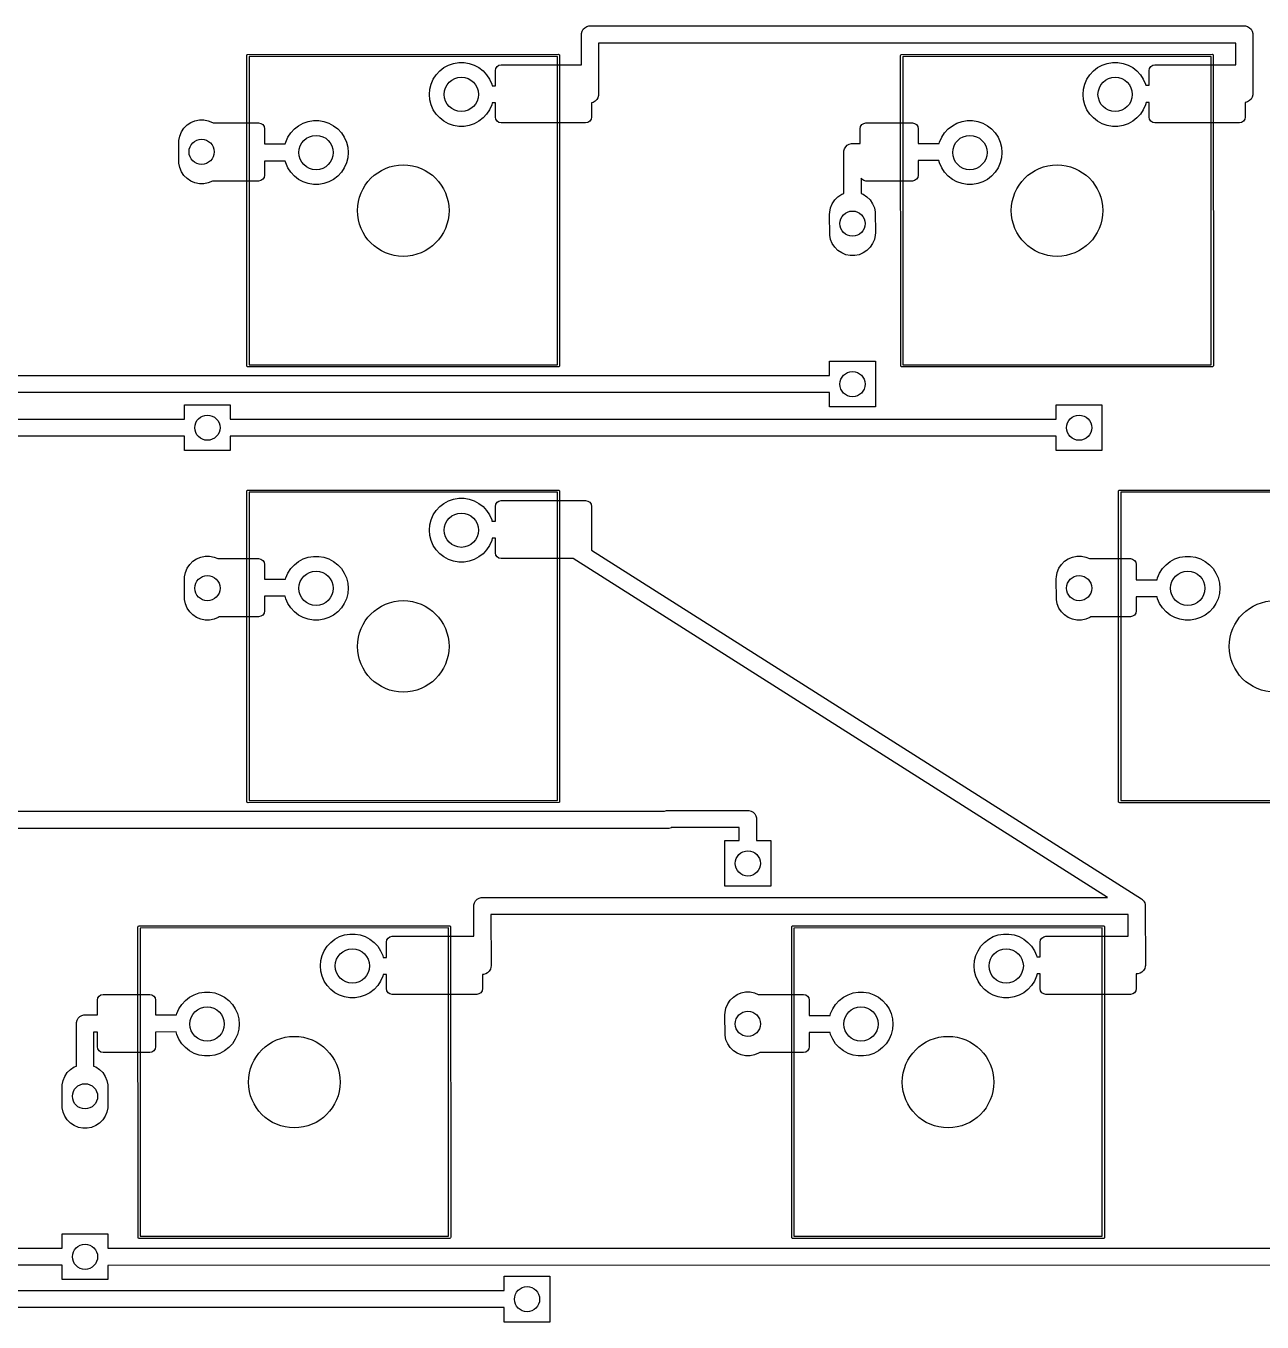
# Model space of a CAD drawing. Extents: x 12 to 499, y -206 to -17.
# Drawn here: x 413.8 to 467.8, y -115.7 to -59 of the extents above; entities that cross this region are included whole.
import ezdxf

# ---------------------------------------------------------------- set-up
doc = ezdxf.new("R2010")
doc.units = 0
doc.layers.add('BLACK', color=7, linetype='CONTINUOUS')

msp = doc.modelspace()

# ---------------------------------------------------------------- linework, layer by layer
at = {"layer": 'BLACK', "linetype": 'CONTINUOUS'}
for p, q in [((438.031058, -59.39), (438.034266, -59.341053)), ((438.032651, -60.715004), (438.031058, -59.39)), ((438.034266, -59.341053), (438.059603, -59.246494)), ((438.059603, -59.246494), (438.10855, -59.161714)), ((438.10855, -59.161714), (438.177772, -59.092492)), ((438.177772, -59.092492), (438.262552, -59.043545)), ((438.262552, -59.043545), (438.357111, -59.018208)), ((438.357111, -59.018208), (467.006058, -59.015)), ((467.006058, -59.015), (467.055005, -59.018208)), ((467.055005, -59.018208), (467.149564, -59.043545)), ((467.149564, -59.043545), (467.234344, -59.092492)), ((467.234344, -59.092492), (467.303566, -59.161714)), ((467.303566, -59.161714), (467.352513, -59.246494)), ((467.352513, -59.246494), (467.37785, -59.341053)), ((467.37785, -59.341053), (467.381058, -61.985004)), ((466.631509, -59.761839), (438.778359, -59.764958)), ((438.778359, -59.764958), (438.781058, -62.010004)), ((466.632666, -60.715004), (466.631509, -59.761839)), ((423.41091, -60.305004), (423.414716, -60.28587)), ((423.414716, -73.894138), (423.41091, -60.305004)), ((423.414716, -60.28587), (423.441776, -60.25881)), ((423.441776, -60.25881), (437.03091, -60.255004)), ((436.980922, -60.351217), (423.507123, -60.354991)), ((423.507123, -60.354991), (423.510897, -73.82879)), ((432.44223, -60.652844), (432.670299, -60.614786)), ((432.670299, -60.614786), (432.901521, -60.614786)), ((432.901521, -60.614786), (433.12959, -60.652844)), ((436.984696, -73.825016), (436.980922, -60.351217)), ((437.03091, -60.255004), (437.050044, -60.25881)), ((437.050044, -60.25881), (437.077104, -60.28587)), ((437.077104, -60.28587), (437.08091, -73.875004)), ((451.98589, -60.305004), (451.989696, -60.28587)), ((451.989696, -73.894138), (451.98589, -60.305004)), ((451.989696, -60.28587), (452.016756, -60.25881)), ((452.016756, -60.25881), (465.60589, -60.255004)), ((465.555902, -60.351217), (452.082103, -60.354991)), ((452.082103, -60.354991), (452.085877, -73.82879)), ((461.01721, -60.652844), (461.245279, -60.614786)), ((461.245279, -60.614786), (461.476501, -60.614786)), ((461.476501, -60.614786), (461.70457, -60.652844)), ((465.559676, -73.825016), (465.555902, -60.351217)), ((465.60589, -60.255004), (465.625024, -60.25881)), ((465.625024, -60.25881), (465.652084, -60.28587)), ((465.652084, -60.28587), (465.65589, -73.875004)), ((431.554647, -61.343678), (431.681113, -61.150106)), ((431.681113, -61.150106), (431.837716, -60.979991)), ((431.837716, -60.979991), (432.020183, -60.837971)), ((432.020183, -60.837971), (432.223536, -60.727921)), ((432.223536, -60.727921), (432.44223, -60.652844)), ((433.12959, -60.652844), (433.348284, -60.727921)), ((433.348284, -60.727921), (433.551637, -60.837971)), ((433.551637, -60.837971), (433.734104, -60.979991)), ((433.734104, -60.979991), (433.890707, -61.150106)), ((433.890707, -61.150106), (434.017173, -61.343678)), ((434.27191, -60.969004), (434.291245, -60.871802)), ((434.27191, -61.637343), (434.27191, -60.969004)), ((434.291245, -60.871802), (434.346305, -60.789399)), ((434.346305, -60.789399), (434.428708, -60.734339)), ((434.428708, -60.734339), (434.52591, -60.715004)), ((434.52591, -60.715004), (438.032651, -60.715004)), ((460.129627, -61.343678), (460.256093, -61.150106)), ((460.256093, -61.150106), (460.412696, -60.979991)), ((460.412696, -60.979991), (460.595163, -60.837971)), ((460.595163, -60.837971), (460.798516, -60.727921)), ((460.798516, -60.727921), (461.01721, -60.652844)), ((461.70457, -60.652844), (461.923264, -60.727921)), ((461.923264, -60.727921), (462.126617, -60.837971)), ((462.126617, -60.837971), (462.309084, -60.979991)), ((462.309084, -60.979991), (462.465687, -61.150106)), ((462.465687, -61.150106), (462.592153, -61.343678)), ((462.84689, -60.969004), (462.866225, -60.871802)), ((462.84689, -61.611857), (462.84689, -60.969004)), ((462.866225, -60.871802), (462.921285, -60.789399)), ((462.921285, -60.789399), (463.003688, -60.734339)), ((463.003688, -60.734339), (463.10089, -60.715004)), ((463.10089, -60.715004), (466.632666, -60.715004)), ((431.405004, -61.779572), (431.461766, -61.555425)), ((431.461766, -61.555425), (431.554647, -61.343678)), ((434.017173, -61.343678), (434.110054, -61.555425)), ((434.110054, -61.555425), (434.130818, -61.637423)), ((434.130818, -61.637423), (434.27191, -61.637343)), ((459.979984, -61.779572), (460.036746, -61.555425)), ((460.036746, -61.555425), (460.129627, -61.343678)), ((462.592153, -61.343678), (462.685034, -61.555425)), ((462.685034, -61.555425), (462.699357, -61.611987)), ((462.699357, -61.611987), (462.84689, -61.611857)), ((431.38591, -62.010004), (431.405004, -61.779572)), ((431.405004, -62.240436), (431.38591, -62.010004)), ((431.461766, -62.464583), (431.405004, -62.240436)), ((438.634344, -62.307512), (438.549564, -62.356459)), ((438.703566, -62.23829), (438.634344, -62.307512)), ((438.752513, -62.15351), (438.703566, -62.23829)), ((438.77785, -62.058951), (438.752513, -62.15351)), ((438.781058, -62.010004), (438.77785, -62.058951)), ((459.96089, -62.010004), (459.979984, -61.779572)), ((459.979984, -62.240436), (459.96089, -62.010004)), ((460.036746, -62.464583), (459.979984, -62.240436)), ((467.149564, -62.331459), (467.055005, -62.356796)), ((467.234344, -62.282512), (467.149564, -62.331459)), ((467.303566, -62.21329), (467.234344, -62.282512)), ((467.352513, -62.12851), (467.303566, -62.21329)), ((467.37785, -62.033951), (467.352513, -62.12851)), ((467.381058, -61.985004), (467.37785, -62.033951)), ((431.554647, -62.67633), (431.461766, -62.464583)), ((431.681113, -62.869902), (431.554647, -62.67633)), ((431.837716, -63.040017), (431.681113, -62.869902)), ((433.890707, -62.869902), (433.734104, -63.040017)), ((434.017173, -62.67633), (433.890707, -62.869902)), ((434.110054, -62.464583), (434.017173, -62.67633)), ((434.130398, -62.384243), (434.110054, -62.464583)), ((434.27191, -62.384163), (434.130398, -62.384243)), ((434.27191, -63.001004), (434.27191, -62.384163)), ((438.549564, -62.356459), (438.47191, -62.377266)), ((438.47191, -62.377266), (438.47191, -63.001004)), ((460.129627, -62.67633), (460.036746, -62.464583)), ((460.256093, -62.869902), (460.129627, -62.67633)), ((460.412696, -63.040017), (460.256093, -62.869902)), ((462.465687, -62.869902), (462.309084, -63.040017)), ((462.592153, -62.67633), (462.465687, -62.869902)), ((462.685034, -62.464583), (462.592153, -62.67633)), ((462.711819, -62.358811), (462.685034, -62.464583)), ((462.84689, -62.358692), (462.711819, -62.358811)), ((462.84689, -63.001004), (462.84689, -62.358692)), ((467.055005, -62.356796), (467.04689, -62.356808)), ((467.04689, -62.356808), (467.04689, -63.001004)), ((420.659048, -63.484207), (420.797665, -63.34559)), ((420.797665, -63.34559), (420.960661, -63.236679)), ((420.960661, -63.236679), (421.141773, -63.16166)), ((421.141773, -63.16166), (421.334041, -63.123415)), ((421.334041, -63.123415), (421.530075, -63.123415)), ((421.530075, -63.123415), (421.722343, -63.16166)), ((421.722343, -63.16166), (421.903455, -63.236679)), ((421.903455, -63.236679), (421.93088, -63.255004)), ((421.93088, -63.255004), (423.92591, -63.255004)), ((423.92591, -63.255004), (424.023112, -63.274339)), ((424.023112, -63.274339), (424.105515, -63.329399)), ((424.105515, -63.329399), (424.160575, -63.411802)), ((424.160575, -63.411802), (424.17991, -63.509004)), ((425.487716, -63.519991), (425.670183, -63.377971)), ((425.670183, -63.377971), (425.873536, -63.267921)), ((425.873536, -63.267921), (426.09223, -63.192844)), ((426.09223, -63.192844), (426.320299, -63.154786)), ((426.320299, -63.154786), (426.551521, -63.154786)), ((426.551521, -63.154786), (426.77959, -63.192844)), ((426.77959, -63.192844), (426.998284, -63.267921)), ((426.998284, -63.267921), (427.201637, -63.377971)), ((427.201637, -63.377971), (427.384104, -63.519991)), ((432.020183, -63.182037), (431.837716, -63.040017)), ((432.223536, -63.292087), (432.020183, -63.182037)), ((432.44223, -63.367164), (432.223536, -63.292087)), ((432.670299, -63.405222), (432.44223, -63.367164)), ((432.901521, -63.405222), (432.670299, -63.405222)), ((433.12959, -63.367164), (432.901521, -63.405222)), ((433.348284, -63.292087), (433.12959, -63.367164)), ((433.551637, -63.182037), (433.348284, -63.292087)), ((433.734104, -63.040017), (433.551637, -63.182037)), ((434.291245, -63.098206), (434.27191, -63.001004)), ((434.346305, -63.180609), (434.291245, -63.098206)), ((434.428708, -63.235669), (434.346305, -63.180609)), ((434.52591, -63.255004), (434.428708, -63.235669)), ((438.21791, -63.255004), (434.52591, -63.255004)), ((438.315112, -63.235669), (438.21791, -63.255004)), ((438.397515, -63.180609), (438.315112, -63.235669)), ((438.452575, -63.098206), (438.397515, -63.180609)), ((438.47191, -63.001004), (438.452575, -63.098206)), ((450.21489, -63.509004), (450.234225, -63.411802)), ((450.234225, -63.411802), (450.289285, -63.329399)), ((450.289285, -63.329399), (450.371688, -63.274339)), ((450.371688, -63.274339), (450.46889, -63.255004)), ((450.46889, -63.255004), (452.50089, -63.255004)), ((452.50089, -63.255004), (452.598092, -63.274339)), ((452.598092, -63.274339), (452.680495, -63.329399)), ((452.680495, -63.329399), (452.735555, -63.411802)), ((452.735555, -63.411802), (452.75489, -63.509004)), ((454.062696, -63.519991), (454.245163, -63.377971)), ((454.245163, -63.377971), (454.448516, -63.267921)), ((454.448516, -63.267921), (454.66721, -63.192844)), ((454.66721, -63.192844), (454.895279, -63.154786)), ((454.895279, -63.154786), (455.126501, -63.154786)), ((455.126501, -63.154786), (455.35457, -63.192844)), ((455.35457, -63.192844), (455.573264, -63.267921)), ((455.573264, -63.267921), (455.776617, -63.377971)), ((455.776617, -63.377971), (455.959084, -63.519991)), ((460.595163, -63.182037), (460.412696, -63.040017)), ((460.798516, -63.292087), (460.595163, -63.182037)), ((461.01721, -63.367164), (460.798516, -63.292087)), ((461.245279, -63.405222), (461.01721, -63.367164)), ((461.476501, -63.405222), (461.245279, -63.405222)), ((461.70457, -63.367164), (461.476501, -63.405222)), ((461.923264, -63.292087), (461.70457, -63.367164)), ((462.126617, -63.182037), (461.923264, -63.292087)), ((462.309084, -63.040017), (462.126617, -63.182037)), ((462.866225, -63.098206), (462.84689, -63.001004)), ((462.921285, -63.180609), (462.866225, -63.098206)), ((463.003688, -63.235669), (462.921285, -63.180609)), ((463.10089, -63.255004), (463.003688, -63.235669)), ((466.79289, -63.255004), (463.10089, -63.255004)), ((466.890092, -63.235669), (466.79289, -63.255004)), ((466.972495, -63.180609), (466.890092, -63.235669)), ((467.027555, -63.098206), (466.972495, -63.180609)), ((467.04689, -63.001004), (467.027555, -63.098206)), ((420.432058, -64.1186), (420.436873, -64.020583)), ((420.436873, -64.020583), (420.475118, -63.828315)), ((420.475118, -63.828315), (420.550137, -63.647203)), ((420.550137, -63.647203), (420.659048, -63.484207)), ((424.17991, -63.509004), (424.17991, -64.177028)), ((425.111766, -64.095425), (425.204647, -63.883678)), ((425.204647, -63.883678), (425.331113, -63.690106)), ((425.331113, -63.690106), (425.487716, -63.519991)), ((427.384104, -63.519991), (427.540707, -63.690106)), ((427.540707, -63.690106), (427.667173, -63.883678)), ((427.667173, -63.883678), (427.760054, -64.095425)), ((450.21489, -64.152467), (450.21489, -63.509004)), ((452.75489, -63.509004), (452.75489, -64.152028)), ((453.686746, -64.095425), (453.779627, -63.883678)), ((453.779627, -63.883678), (453.906093, -63.690106)), ((453.906093, -63.690106), (454.062696, -63.519991)), ((455.959084, -63.519991), (456.115687, -63.690106)), ((456.115687, -63.690106), (456.242153, -63.883678)), ((456.242153, -63.883678), (456.335034, -64.095425)), ((420.436873, -65.016617), (420.432058, -64.1186)), ((424.17991, -64.177028), (425.091308, -64.17621)), ((425.091308, -64.17621), (425.111766, -64.095425)), ((427.760054, -64.095425), (427.816816, -64.319572)), ((427.816816, -64.319572), (427.83591, -64.550004)), ((427.83591, -64.550004), (427.816816, -64.780436)), ((449.505058, -64.525004), (449.508266, -64.476057)), ((449.506883, -66.336393), (449.505058, -64.525004)), ((449.508266, -64.476057), (449.533603, -64.381498)), ((449.533603, -64.381498), (449.58255, -64.296718)), ((449.58255, -64.296718), (449.651772, -64.227496)), ((449.651772, -64.227496), (449.736552, -64.178549)), ((449.736552, -64.178549), (449.831111, -64.153212)), ((449.831111, -64.153212), (450.21489, -64.152467)), ((452.75489, -64.152028), (453.67262, -64.151204)), ((453.67262, -64.151204), (453.686746, -64.095425)), ((456.335034, -64.095425), (456.391796, -64.319572)), ((456.391796, -64.319572), (456.41089, -64.550004)), ((456.41089, -64.550004), (456.391796, -64.780436)), ((420.475118, -65.208885), (420.436873, -65.016617)), ((425.091118, -64.923046), (424.17991, -64.923864)), ((424.17991, -64.923864), (424.17991, -65.541004)), ((425.111766, -65.004583), (425.091118, -64.923046)), ((425.204647, -65.21633), (425.111766, -65.004583)), ((427.760054, -65.004583), (427.667173, -65.21633)), ((427.816816, -64.780436), (427.760054, -65.004583)), ((453.659768, -64.898052), (452.75489, -64.898864)), ((452.75489, -64.898864), (452.75489, -65.541004)), ((453.686746, -65.004583), (453.659768, -64.898052)), ((453.779627, -65.21633), (453.686746, -65.004583)), ((456.335034, -65.004583), (456.242153, -65.21633)), ((456.391796, -64.780436), (456.335034, -65.004583)), ((420.550137, -65.389997), (420.475118, -65.208885)), ((420.659048, -65.552993), (420.550137, -65.389997)), ((420.797665, -65.69161), (420.659048, -65.552993)), ((420.960661, -65.800521), (420.797665, -65.69161)), ((424.105515, -65.720609), (424.023112, -65.775669)), ((424.160575, -65.638206), (424.105515, -65.720609)), ((424.17991, -65.541004), (424.160575, -65.638206)), ((425.331113, -65.409902), (425.204647, -65.21633)), ((425.487716, -65.580017), (425.331113, -65.409902)), ((425.670183, -65.722037), (425.487716, -65.580017)), ((425.873536, -65.832087), (425.670183, -65.722037)), ((427.201637, -65.722037), (426.998284, -65.832087)), ((427.384104, -65.580017), (427.201637, -65.722037)), ((427.540707, -65.409902), (427.384104, -65.580017)), ((427.667173, -65.21633), (427.540707, -65.409902)), ((450.289285, -65.720609), (450.253049, -65.666379)), ((450.253049, -65.666379), (450.253725, -66.336598)), ((450.371688, -65.775669), (450.289285, -65.720609)), ((452.680495, -65.720609), (452.598092, -65.775669)), ((452.735555, -65.638206), (452.680495, -65.720609)), ((452.75489, -65.541004), (452.735555, -65.638206)), ((453.906093, -65.409902), (453.779627, -65.21633)), ((454.062696, -65.580017), (453.906093, -65.409902)), ((454.245163, -65.722037), (454.062696, -65.580017)), ((454.448516, -65.832087), (454.245163, -65.722037)), ((455.776617, -65.722037), (455.573264, -65.832087)), ((455.959084, -65.580017), (455.776617, -65.722037)), ((456.115687, -65.409902), (455.959084, -65.580017)), ((456.242153, -65.21633), (456.115687, -65.409902)), ((421.141773, -65.87554), (420.960661, -65.800521)), ((421.334041, -65.913785), (421.141773, -65.87554)), ((421.530075, -65.913785), (421.334041, -65.913785)), ((421.722343, -65.87554), (421.530075, -65.913785)), ((421.903455, -65.800521), (421.722343, -65.87554)), ((421.911712, -65.795004), (421.903455, -65.800521)), ((423.92591, -65.795004), (421.911712, -65.795004)), ((424.023112, -65.775669), (423.92591, -65.795004)), ((426.09223, -65.907164), (425.873536, -65.832087)), ((426.320299, -65.945222), (426.09223, -65.907164)), ((426.551521, -65.945222), (426.320299, -65.945222)), ((426.77959, -65.907164), (426.551521, -65.945222)), ((426.998284, -65.832087), (426.77959, -65.907164)), ((450.46889, -65.795004), (450.371688, -65.775669)), ((452.50089, -65.795004), (450.46889, -65.795004)), ((452.598092, -65.775669), (452.50089, -65.795004)), ((454.66721, -65.907164), (454.448516, -65.832087)), ((454.895279, -65.945222), (454.66721, -65.907164)), ((455.126501, -65.945222), (454.895279, -65.945222)), ((455.35457, -65.907164), (455.126501, -65.945222)), ((455.573264, -65.832087), (455.35457, -65.907164)), ((448.923118, -66.968715), (448.998137, -66.787603)), ((448.998137, -66.787603), (449.107048, -66.624607)), ((449.107048, -66.624607), (449.245665, -66.48599)), ((449.245665, -66.48599), (449.408661, -66.377079)), ((449.408661, -66.377079), (449.506883, -66.336393)), ((450.253725, -66.336598), (450.351455, -66.377079)), ((450.351455, -66.377079), (450.514451, -66.48599)), ((450.514451, -66.48599), (450.653068, -66.624607)), ((450.653068, -66.624607), (450.761979, -66.787603)), ((450.761979, -66.787603), (450.836998, -66.968715)), ((448.880058, -67.259), (448.884873, -67.160983)), ((448.884873, -68.157017), (448.880058, -67.259)), ((448.884873, -67.160983), (448.923118, -66.968715)), ((450.836998, -66.968715), (450.875243, -67.160983)), ((450.875243, -67.160983), (450.880058, -68.059)), ((448.923118, -68.349285), (448.884873, -68.157017)), ((448.998137, -68.530397), (448.923118, -68.349285)), ((449.107048, -68.693393), (448.998137, -68.530397)), ((450.761979, -68.530397), (450.653068, -68.693393)), ((450.836998, -68.349285), (450.761979, -68.530397)), ((450.875243, -68.157017), (450.836998, -68.349285)), ((450.880058, -68.059), (450.875243, -68.157017)), ((449.245665, -68.83201), (449.107048, -68.693393)), ((449.408661, -68.940921), (449.245665, -68.83201)), ((449.589773, -69.01594), (449.408661, -68.940921)), ((449.782041, -69.054185), (449.589773, -69.01594)), ((449.978075, -69.054185), (449.782041, -69.054185)), ((450.170343, -69.01594), (449.978075, -69.054185)), ((450.351455, -68.940921), (450.170343, -69.01594)), ((450.514451, -68.83201), (450.351455, -68.940921)), ((450.653068, -68.693393), (450.514451, -68.83201)), ((423.441776, -73.921198), (423.414716, -73.894138)), ((423.46091, -73.925004), (423.441776, -73.921198)), ((437.050044, -73.921198), (423.46091, -73.925004)), ((423.510897, -73.82879), (436.984696, -73.825016)), ((437.077104, -73.894138), (437.050044, -73.921198)), ((437.08091, -73.875004), (437.077104, -73.894138)), ((448.880058, -74.299051), (448.880058, -73.674)), ((448.880058, -73.674), (450.880058, -73.674)), ((450.880058, -73.674), (450.880058, -75.674)), ((452.016756, -73.921198), (451.989696, -73.894138)), ((452.03589, -73.925004), (452.016756, -73.921198)), ((465.625024, -73.921198), (452.03589, -73.925004)), ((452.085877, -73.82879), (465.559676, -73.825016)), ((465.652084, -73.894138), (465.625024, -73.921198)), ((465.65589, -73.875004), (465.652084, -73.894138)), ((389.158058, -74.302153), (448.880058, -74.299051)), ((448.880058, -75.045846), (389.158058, -75.048948)), ((448.880058, -75.674), (448.880058, -75.045846)), ((420.686058, -76.204102), (420.686058, -75.579)), ((420.686058, -75.579), (422.686058, -75.579)), ((422.686058, -75.579), (422.686058, -76.207088)), ((450.880058, -75.674), (448.880058, -75.674)), ((458.786058, -76.204323), (458.786058, -75.579)), ((458.786058, -75.579), (460.786058, -75.579)), ((460.786058, -75.579), (460.786058, -77.579)), ((391.444058, -76.2071), (420.686058, -76.204102)), ((422.686058, -76.207088), (449.906058, -76.204)), ((449.906058, -76.204), (449.954524, -76.207176)), ((449.954524, -76.207176), (458.786058, -76.204323)), ((420.686058, -76.950899), (391.444058, -76.953897)), ((420.686058, -77.579), (420.686058, -76.950899)), ((449.831325, -76.950806), (422.686058, -76.953886)), ((422.686058, -76.953886), (422.686058, -77.579)), ((449.880058, -76.954), (449.831325, -76.950806)), ((449.895786, -76.953326), (449.880058, -76.954)), ((449.906058, -76.954), (449.895786, -76.953326)), ((458.786058, -76.95113), (449.906058, -76.954)), ((458.786058, -77.579), (458.786058, -76.95113)), ((422.686058, -77.579), (420.686058, -77.579)), ((460.786058, -77.579), (458.786058, -77.579)), ((423.414686, -79.33586), (423.441746, -79.3088)), ((423.441746, -79.3088), (437.03088, -79.304994)), ((437.03088, -79.304994), (437.050014, -79.3088)), ((437.050014, -79.3088), (437.077074, -79.33586)), ((461.514646, -79.33586), (461.541706, -79.3088)), ((461.541706, -79.3088), (475.13084, -79.304994)), ((423.41088, -79.354994), (423.414686, -79.33586)), ((423.414686, -92.944128), (423.41088, -79.354994)), ((436.980892, -79.401207), (423.507093, -79.404981)), ((423.507093, -79.404981), (423.510867, -92.87878)), ((431.837686, -80.029981), (432.020153, -79.887961)), ((432.020153, -79.887961), (432.223506, -79.777911)), ((432.223506, -79.777911), (432.4422, -79.702834)), ((432.4422, -79.702834), (432.670269, -79.664776)), ((432.670269, -79.664776), (432.901491, -79.664776)), ((432.901491, -79.664776), (433.12956, -79.702834)), ((433.12956, -79.702834), (433.348254, -79.777911)), ((433.348254, -79.777911), (433.551607, -79.887961)), ((433.551607, -79.887961), (433.734074, -80.029981)), ((434.291215, -79.921792), (434.346275, -79.839389)), ((434.346275, -79.839389), (434.428678, -79.784329)), ((434.428678, -79.784329), (434.52588, -79.764994)), ((434.52588, -79.764994), (438.21788, -79.764994)), ((436.984666, -92.875006), (436.980892, -79.401207)), ((437.077074, -79.33586), (437.08088, -92.924994)), ((438.21788, -79.764994), (438.315082, -79.784329)), ((438.315082, -79.784329), (438.397485, -79.839389)), ((438.397485, -79.839389), (438.452545, -79.921792)), ((461.51084, -79.354994), (461.514646, -79.33586)), ((461.514646, -92.944128), (461.51084, -79.354994)), ((475.080852, -79.401207), (461.607053, -79.404981)), ((461.607053, -79.404981), (461.610827, -92.87878)), ((431.461736, -80.605415), (431.554617, -80.393668)), ((431.554617, -80.393668), (431.681083, -80.200096)), ((431.681083, -80.200096), (431.837686, -80.029981)), ((433.734074, -80.029981), (433.890677, -80.200096)), ((433.890677, -80.200096), (434.017143, -80.393668)), ((434.017143, -80.393668), (434.110024, -80.605415)), ((434.27188, -80.018994), (434.291215, -79.921792)), ((434.27188, -80.661847), (434.27188, -80.018994)), ((438.452545, -79.921792), (438.47188, -80.018994)), ((438.47188, -80.018994), (438.47188, -81.926825)), ((431.38588, -81.059994), (431.404974, -80.829562)), ((431.404974, -80.829562), (431.461736, -80.605415)), ((434.110024, -80.605415), (434.124347, -80.661977)), ((434.124347, -80.661977), (434.27188, -80.661847)), ((431.404974, -81.290426), (431.38588, -81.059994)), ((431.461736, -81.514573), (431.404974, -81.290426)), ((431.554617, -81.72632), (431.461736, -81.514573)), ((434.110024, -81.514573), (434.017143, -81.72632)), ((434.136809, -81.408801), (434.110024, -81.514573)), ((434.27188, -81.408682), (434.136809, -81.408801)), ((434.27188, -82.050994), (434.27188, -81.408682)), ((431.681083, -81.919892), (431.554617, -81.72632)), ((431.837686, -82.090007), (431.681083, -81.919892)), ((432.020153, -82.232027), (431.837686, -82.090007)), ((433.734074, -82.090007), (433.551607, -82.232027)), ((433.890677, -81.919892), (433.734074, -82.090007)), ((434.017143, -81.72632), (433.890677, -81.919892)), ((434.291215, -82.148196), (434.27188, -82.050994)), ((434.346275, -82.230599), (434.291215, -82.148196)), ((438.47188, -81.926825), (462.506964, -97.173359)), ((420.729118, -82.903715), (420.804137, -82.722603)), ((420.804137, -82.722603), (420.913048, -82.559607)), ((420.913048, -82.559607), (421.051665, -82.42099)), ((421.051665, -82.42099), (421.214661, -82.312079)), ((421.214661, -82.312079), (421.395773, -82.23706)), ((421.395773, -82.23706), (421.588041, -82.198815)), ((421.588041, -82.198815), (421.784075, -82.198815)), ((421.784075, -82.198815), (421.976343, -82.23706)), ((421.976343, -82.23706), (422.14035, -82.304994)), ((422.14035, -82.304994), (423.92588, -82.304994)), ((423.92588, -82.304994), (424.023082, -82.324329)), ((424.023082, -82.324329), (424.105485, -82.379389)), ((424.105485, -82.379389), (424.160545, -82.461792)), ((424.160545, -82.461792), (424.17988, -82.558994)), ((424.17988, -82.558994), (424.17988, -83.20201)), ((425.331083, -82.740096), (425.487686, -82.569981)), ((425.487686, -82.569981), (425.670153, -82.427961)), ((425.670153, -82.427961), (425.873506, -82.317911)), ((425.873506, -82.317911), (426.0922, -82.242834)), ((426.0922, -82.242834), (426.320269, -82.204776)), ((426.320269, -82.204776), (426.551491, -82.204776)), ((426.551491, -82.204776), (426.77956, -82.242834)), ((426.77956, -82.242834), (426.998254, -82.317911)), ((426.998254, -82.317911), (427.201607, -82.427961)), ((427.201607, -82.427961), (427.384074, -82.569981)), ((427.384074, -82.569981), (427.540677, -82.740096)), ((432.223506, -82.342077), (432.020153, -82.232027)), ((432.4422, -82.417154), (432.223506, -82.342077)), ((432.670269, -82.455212), (432.4422, -82.417154)), ((432.901491, -82.455212), (432.670269, -82.455212)), ((433.12956, -82.417154), (432.901491, -82.455212)), ((433.348254, -82.342077), (433.12956, -82.417154)), ((433.551607, -82.232027), (433.348254, -82.342077)), ((434.428678, -82.285659), (434.346275, -82.230599)), ((434.52588, -82.304994), (434.428678, -82.285659)), ((437.673877, -82.304994), (434.52588, -82.304994)), ((461.021033, -97.115143), (437.673877, -82.304994)), ((458.829118, -82.903715), (458.904137, -82.722603)), ((458.904137, -82.722603), (459.013048, -82.559607)), ((459.013048, -82.559607), (459.151665, -82.42099)), ((459.151665, -82.42099), (459.314661, -82.312079)), ((459.314661, -82.312079), (459.495773, -82.23706)), ((459.495773, -82.23706), (459.688041, -82.198815)), ((459.688041, -82.198815), (459.884075, -82.198815)), ((459.884075, -82.198815), (460.076343, -82.23706)), ((460.076343, -82.23706), (460.24035, -82.304994)), ((460.24035, -82.304994), (462.02584, -82.304994)), ((462.02584, -82.304994), (462.123042, -82.324329)), ((462.123042, -82.324329), (462.205445, -82.379389)), ((462.205445, -82.379389), (462.260505, -82.461792)), ((462.260505, -82.461792), (462.27984, -82.558994)), ((462.27984, -82.558994), (462.27984, -83.227032)), ((463.431043, -82.740096), (463.587646, -82.569981)), ((463.587646, -82.569981), (463.770113, -82.427961)), ((463.770113, -82.427961), (463.973466, -82.317911)), ((463.973466, -82.317911), (464.19216, -82.242834)), ((464.19216, -82.242834), (464.420229, -82.204776)), ((464.420229, -82.204776), (464.651451, -82.204776)), ((464.651451, -82.204776), (464.87952, -82.242834)), ((464.87952, -82.242834), (465.098214, -82.317911)), ((465.098214, -82.317911), (465.301567, -82.427961)), ((465.301567, -82.427961), (465.484034, -82.569981)), ((465.484034, -82.569981), (465.640637, -82.740096)), ((420.686058, -83.194), (420.690873, -83.095983)), ((420.690873, -84.092017), (420.686058, -83.194)), ((420.690873, -83.095983), (420.729118, -82.903715)), ((424.17988, -83.20201), (425.097614, -83.20118)), ((425.097614, -83.20118), (425.111736, -83.145415)), ((425.111736, -83.145415), (425.204617, -82.933668)), ((425.204617, -82.933668), (425.331083, -82.740096)), ((427.540677, -82.740096), (427.667143, -82.933668)), ((427.667143, -82.933668), (427.760024, -83.145415)), ((427.760024, -83.145415), (427.816786, -83.369562)), ((458.786058, -83.194), (458.790873, -83.095983)), ((458.790873, -84.092017), (458.786058, -83.194)), ((458.790873, -83.095983), (458.829118, -82.903715)), ((462.27984, -83.227032), (463.191236, -83.226209)), ((463.191236, -83.226209), (463.211696, -83.145415)), ((463.211696, -83.145415), (463.304577, -82.933668)), ((463.304577, -82.933668), (463.431043, -82.740096)), ((465.640637, -82.740096), (465.767103, -82.933668)), ((465.767103, -82.933668), (465.859984, -83.145415)), ((465.859984, -83.145415), (465.916746, -83.369562)), ((427.816786, -83.830426), (427.760024, -84.054573)), ((427.816786, -83.369562), (427.83588, -83.599994)), ((427.83588, -83.599994), (427.816786, -83.830426)), ((465.916746, -83.830426), (465.859984, -84.054573)), ((465.916746, -83.369562), (465.93584, -83.599994)), ((465.93584, -83.599994), (465.916746, -83.830426)), ((420.729118, -84.284285), (420.690873, -84.092017)), ((420.804137, -84.465397), (420.729118, -84.284285)), ((425.084755, -83.948028), (424.17988, -83.948846)), ((424.17988, -83.948846), (424.17988, -84.590994)), ((425.111736, -84.054573), (425.084755, -83.948028)), ((425.204617, -84.26632), (425.111736, -84.054573)), ((425.331083, -84.459892), (425.204617, -84.26632)), ((427.667143, -84.26632), (427.540677, -84.459892)), ((427.760024, -84.054573), (427.667143, -84.26632)), ((458.829118, -84.284285), (458.790873, -84.092017)), ((458.904137, -84.465397), (458.829118, -84.284285)), ((463.19105, -83.973045), (462.27984, -83.973868)), ((462.27984, -83.973868), (462.27984, -84.590994)), ((463.211696, -84.054573), (463.19105, -83.973045)), ((463.304577, -84.26632), (463.211696, -84.054573)), ((463.431043, -84.459892), (463.304577, -84.26632)), ((465.767103, -84.26632), (465.640637, -84.459892)), ((465.859984, -84.054573), (465.767103, -84.26632)), ((420.913048, -84.628393), (420.804137, -84.465397)), ((421.051665, -84.76701), (420.913048, -84.628393)), ((421.214661, -84.875921), (421.051665, -84.76701)), ((421.395773, -84.95094), (421.214661, -84.875921)), ((421.588041, -84.989185), (421.395773, -84.95094)), ((421.784075, -84.989185), (421.588041, -84.989185)), ((421.976343, -84.95094), (421.784075, -84.989185)), ((422.157455, -84.875921), (421.976343, -84.95094)), ((422.20374, -84.844994), (422.157455, -84.875921)), ((423.92588, -84.844994), (422.20374, -84.844994)), ((424.023082, -84.825659), (423.92588, -84.844994)), ((424.105485, -84.770599), (424.023082, -84.825659)), ((424.160545, -84.688196), (424.105485, -84.770599)), ((424.17988, -84.590994), (424.160545, -84.688196)), ((425.487686, -84.630007), (425.331083, -84.459892)), ((425.670153, -84.772027), (425.487686, -84.630007)), ((425.873506, -84.882077), (425.670153, -84.772027)), ((426.0922, -84.957154), (425.873506, -84.882077)), ((426.320269, -84.995212), (426.0922, -84.957154)), ((426.551491, -84.995212), (426.320269, -84.995212)), ((426.77956, -84.957154), (426.551491, -84.995212)), ((426.998254, -84.882077), (426.77956, -84.957154)), ((427.201607, -84.772027), (426.998254, -84.882077)), ((427.384074, -84.630007), (427.201607, -84.772027)), ((427.540677, -84.459892), (427.384074, -84.630007)), ((459.013048, -84.628393), (458.904137, -84.465397)), ((459.151665, -84.76701), (459.013048, -84.628393)), ((459.314661, -84.875921), (459.151665, -84.76701)), ((459.495773, -84.95094), (459.314661, -84.875921)), ((459.688041, -84.989185), (459.495773, -84.95094)), ((459.884075, -84.989185), (459.688041, -84.989185)), ((460.076343, -84.95094), (459.884075, -84.989185)), ((460.257455, -84.875921), (460.076343, -84.95094)), ((460.30374, -84.844994), (460.257455, -84.875921)), ((462.02584, -84.844994), (460.30374, -84.844994)), ((462.123042, -84.825659), (462.02584, -84.844994)), ((462.205445, -84.770599), (462.123042, -84.825659)), ((462.260505, -84.688196), (462.205445, -84.770599)), ((462.27984, -84.590994), (462.260505, -84.688196)), ((463.587646, -84.630007), (463.431043, -84.459892)), ((463.770113, -84.772027), (463.587646, -84.630007)), ((463.973466, -84.882077), (463.770113, -84.772027)), ((464.19216, -84.957154), (463.973466, -84.882077)), ((464.420229, -84.995212), (464.19216, -84.957154)), ((464.651451, -84.995212), (464.420229, -84.995212)), ((464.87952, -84.957154), (464.651451, -84.995212)), ((465.098214, -84.882077), (464.87952, -84.957154)), ((465.301567, -84.772027), (465.098214, -84.882077)), ((465.484034, -84.630007), (465.301567, -84.772027)), ((465.640637, -84.459892), (465.484034, -84.630007)), ((423.510867, -92.87878), (436.984666, -92.875006)), ((437.08088, -92.924994), (437.077074, -92.944128)), ((461.610827, -92.87878), (475.084626, -92.875006)), ((361.218058, -93.352166), (441.653093, -93.349006)), ((423.441746, -92.971188), (423.414686, -92.944128)), ((423.46088, -92.974994), (423.441746, -92.971188)), ((437.050014, -92.971188), (423.46088, -92.974994)), ((437.077074, -92.944128), (437.050014, -92.971188)), ((441.653093, -93.349006), (441.662552, -93.343545)), ((441.662552, -93.343545), (441.757111, -93.318208)), ((441.757111, -93.318208), (445.308058, -93.315)), ((445.308058, -93.315), (445.357005, -93.318208)), ((445.357005, -93.318208), (445.451564, -93.343545)), ((445.451564, -93.343545), (445.536344, -93.392492)), ((445.536344, -93.392492), (445.605566, -93.461714)), ((445.605566, -93.461714), (445.654513, -93.546494)), ((461.541706, -92.971188), (461.514646, -92.944128)), ((461.56084, -92.974994), (461.541706, -92.971188)), ((475.149974, -92.971188), (461.56084, -92.974994)), ((444.933658, -94.062174), (441.959252, -94.064861)), ((444.934573, -94.629), (444.933658, -94.062174)), ((445.654513, -93.546494), (445.67985, -93.641053)), ((445.67985, -93.641053), (445.681444, -94.629)), ((441.855005, -94.095792), (361.218058, -94.09896)), ((441.949564, -94.070455), (441.855005, -94.095792)), ((441.959252, -94.064861), (441.949564, -94.070455)), ((444.308058, -96.629), (444.308058, -94.629)), ((444.308058, -94.629), (444.934573, -94.629)), ((445.681444, -94.629), (446.308058, -94.629)), ((446.308058, -94.629), (446.308058, -96.629)), ((446.308058, -96.629), (444.308058, -96.629)), ((433.331058, -97.49), (433.334266, -97.441053)), ((433.334266, -97.441053), (433.359603, -97.346494)), ((433.359603, -97.346494), (433.40855, -97.261714)), ((433.40855, -97.261714), (433.477772, -97.192492)), ((433.477772, -97.192492), (433.562552, -97.143545)), ((433.562552, -97.143545), (433.657111, -97.118208)), ((433.657111, -97.118208), (461.021033, -97.115143)), ((462.506964, -97.173359), (462.528689, -97.189227)), ((462.528689, -97.189227), (462.534344, -97.192492)), ((462.534344, -97.192492), (462.537554, -97.195702)), ((462.537554, -97.195702), (462.546575, -97.202291)), ((462.546575, -97.202291), (462.574434, -97.232582)), ((462.574434, -97.232582), (462.603566, -97.261714)), ((462.603566, -97.261714), (462.60751, -97.268545)), ((462.60751, -97.268545), (462.612844, -97.274345)), ((462.612844, -97.274345), (462.631921, -97.310828)), ((462.631921, -97.310828), (462.652513, -97.346494)), ((462.652513, -97.346494), (462.654552, -97.354107)), ((462.654552, -97.354107), (462.658207, -97.361095)), ((462.658207, -97.361095), (462.667195, -97.401291)), ((462.667195, -97.401291), (462.67785, -97.441053)), ((462.67785, -97.441053), (462.677859, -97.448977)), ((462.677859, -97.448977), (462.679571, -97.45663)), ((462.679571, -97.45663), (462.677916, -97.496177)), ((433.332651, -98.814999), (433.331058, -97.49)), ((461.931509, -97.861839), (434.078359, -97.864958)), ((434.078359, -97.864958), (434.081058, -100.109999)), ((461.932666, -98.814999), (461.931509, -97.861839)), ((462.677916, -97.496177), (462.681058, -100.084999)), ((418.64846, -98.404999), (418.652266, -98.385865)), ((418.652266, -111.994133), (418.64846, -98.404999)), ((418.652266, -98.385865), (418.679326, -98.358805)), ((418.679326, -98.358805), (432.26846, -98.354999)), ((432.218472, -98.451212), (418.744673, -98.454986)), ((418.744673, -98.454986), (418.748447, -111.928785)), ((432.222246, -111.925011), (432.218472, -98.451212)), ((432.26846, -98.354999), (432.287594, -98.358805)), ((432.287594, -98.358805), (432.314654, -98.385865)), ((432.314654, -98.385865), (432.31846, -111.974999)), ((447.22347, -98.404999), (447.227276, -98.385865)), ((447.227276, -111.994133), (447.22347, -98.404999)), ((447.227276, -98.385865), (447.254336, -98.358805)), ((447.254336, -98.358805), (460.84347, -98.354999)), ((460.793482, -98.451212), (447.319683, -98.454986)), ((447.319683, -98.454986), (447.323457, -111.928785)), ((460.797256, -111.925011), (460.793482, -98.451212)), ((460.84347, -98.354999), (460.862604, -98.358805)), ((460.862604, -98.358805), (460.889664, -98.385865)), ((460.889664, -98.385865), (460.89347, -111.974999)), ((426.918663, -99.250101), (427.075266, -99.079986)), ((427.075266, -99.079986), (427.257733, -98.937966)), ((427.257733, -98.937966), (427.461086, -98.827916)), ((427.461086, -98.827916), (427.67978, -98.752839)), ((427.67978, -98.752839), (427.907849, -98.714781)), ((427.907849, -98.714781), (428.139071, -98.714781)), ((428.139071, -98.714781), (428.36714, -98.752839)), ((428.36714, -98.752839), (428.585834, -98.827916)), ((428.585834, -98.827916), (428.789187, -98.937966)), ((428.789187, -98.937966), (428.971654, -99.079986)), ((428.971654, -99.079986), (429.128257, -99.250101)), ((429.50946, -99.068999), (429.528795, -98.971797)), ((429.50946, -99.737347), (429.50946, -99.068999)), ((429.528795, -98.971797), (429.583855, -98.889394)), ((429.583855, -98.889394), (429.666258, -98.834334)), ((429.666258, -98.834334), (429.76346, -98.814999)), ((429.76346, -98.814999), (433.332651, -98.814999)), ((455.493673, -99.250101), (455.650276, -99.079986)), ((455.650276, -99.079986), (455.832743, -98.937966)), ((455.832743, -98.937966), (456.036096, -98.827916)), ((456.036096, -98.827916), (456.25479, -98.752839)), ((456.25479, -98.752839), (456.482859, -98.714781)), ((456.482859, -98.714781), (456.714081, -98.714781)), ((456.714081, -98.714781), (456.94215, -98.752839)), ((456.94215, -98.752839), (457.160844, -98.827916)), ((457.160844, -98.827916), (457.364197, -98.937966)), ((457.364197, -98.937966), (457.546664, -99.079986)), ((457.546664, -99.079986), (457.703267, -99.250101)), ((458.08447, -99.068999), (458.103805, -98.971797)), ((458.08447, -99.711852), (458.08447, -99.068999)), ((458.103805, -98.971797), (458.158865, -98.889394)), ((458.158865, -98.889394), (458.241268, -98.834334)), ((458.241268, -98.834334), (458.33847, -98.814999)), ((458.33847, -98.814999), (461.932666, -98.814999)), ((426.642554, -99.879567), (426.699316, -99.65542)), ((426.699316, -99.65542), (426.792197, -99.443673)), ((426.792197, -99.443673), (426.918663, -99.250101)), ((429.128257, -99.250101), (429.254723, -99.443673)), ((429.254723, -99.443673), (429.347604, -99.65542)), ((429.347604, -99.65542), (429.368371, -99.737426)), ((455.217564, -99.879567), (455.274326, -99.65542)), ((455.274326, -99.65542), (455.367207, -99.443673)), ((455.367207, -99.443673), (455.493673, -99.250101)), ((457.703267, -99.250101), (457.829733, -99.443673)), ((457.829733, -99.443673), (457.922614, -99.65542)), ((457.922614, -99.65542), (457.936937, -99.711982)), ((457.936937, -99.711982), (458.08447, -99.711852)), ((426.62346, -100.109999), (426.642554, -99.879567)), ((426.642554, -100.340431), (426.62346, -100.109999)), ((429.368371, -99.737426), (429.50946, -99.737347)), ((434.052513, -100.253505), (434.003566, -100.338285)), ((434.07785, -100.158946), (434.052513, -100.253505)), ((434.081058, -100.109999), (434.07785, -100.158946)), ((455.19847, -100.109999), (455.217564, -99.879567)), ((455.217564, -100.340431), (455.19847, -100.109999)), ((462.652513, -100.228505), (462.603566, -100.313285)), ((462.67785, -100.133946), (462.652513, -100.228505)), ((462.681058, -100.084999), (462.67785, -100.133946)), ((426.699316, -100.564578), (426.642554, -100.340431)), ((426.792197, -100.776325), (426.699316, -100.564578)), ((426.918663, -100.969897), (426.792197, -100.776325)), ((429.254723, -100.776325), (429.128257, -100.969897)), ((429.347604, -100.564578), (429.254723, -100.776325)), ((429.367946, -100.484246), (429.347604, -100.564578)), ((429.50946, -100.484167), (429.367946, -100.484246)), ((429.50946, -101.100999), (429.50946, -100.484167)), ((433.755005, -100.481791), (433.70946, -100.481816)), ((433.70946, -100.481816), (433.70946, -101.100999)), ((433.849564, -100.456454), (433.755005, -100.481791)), ((433.934344, -100.407507), (433.849564, -100.456454)), ((434.003566, -100.338285), (433.934344, -100.407507)), ((455.274326, -100.564578), (455.217564, -100.340431)), ((455.367207, -100.776325), (455.274326, -100.564578)), ((455.493673, -100.969897), (455.367207, -100.776325)), ((457.829733, -100.776325), (457.703267, -100.969897)), ((457.922614, -100.564578), (457.829733, -100.776325)), ((457.949399, -100.458806), (457.922614, -100.564578)), ((458.08447, -100.458687), (457.949399, -100.458806)), ((458.08447, -101.100999), (458.08447, -100.458687)), ((462.355005, -100.456791), (462.28447, -100.456895)), ((462.28447, -100.456895), (462.28447, -101.100999)), ((462.449564, -100.431454), (462.355005, -100.456791)), ((462.534344, -100.382507), (462.449564, -100.431454)), ((462.603566, -100.313285), (462.534344, -100.382507)), ((416.896795, -101.511797), (416.951855, -101.429394)), ((416.951855, -101.429394), (417.034258, -101.374334)), ((417.034258, -101.374334), (417.13146, -101.354999)), ((417.13146, -101.354999), (419.16346, -101.354999)), ((419.16346, -101.354999), (419.260662, -101.374334)), ((419.260662, -101.374334), (419.343065, -101.429394)), ((419.343065, -101.429394), (419.398125, -101.511797)), ((420.907733, -101.477966), (421.111086, -101.367916)), ((421.111086, -101.367916), (421.32978, -101.292839)), ((421.32978, -101.292839), (421.557849, -101.254781)), ((421.557849, -101.254781), (421.789071, -101.254781)), ((421.789071, -101.254781), (422.01714, -101.292839)), ((422.01714, -101.292839), (422.235834, -101.367916)), ((422.235834, -101.367916), (422.439187, -101.477966)), ((427.075266, -101.140012), (426.918663, -100.969897)), ((427.257733, -101.282032), (427.075266, -101.140012)), ((427.461086, -101.392082), (427.257733, -101.282032)), ((427.67978, -101.467159), (427.461086, -101.392082)), ((428.585834, -101.392082), (428.36714, -101.467159)), ((428.789187, -101.282032), (428.585834, -101.392082)), ((428.971654, -101.140012), (428.789187, -101.282032)), ((429.128257, -100.969897), (428.971654, -101.140012)), ((429.528795, -101.198201), (429.50946, -101.100999)), ((429.583855, -101.280604), (429.528795, -101.198201)), ((429.666258, -101.335664), (429.583855, -101.280604)), ((429.76346, -101.354999), (429.666258, -101.335664)), ((433.45546, -101.354999), (429.76346, -101.354999)), ((433.552662, -101.335664), (433.45546, -101.354999)), ((433.635065, -101.280604), (433.552662, -101.335664)), ((433.690125, -101.198201), (433.635065, -101.280604)), ((433.70946, -101.100999), (433.690125, -101.198201)), ((444.673665, -101.47099), (444.836661, -101.362079)), ((444.836661, -101.362079), (445.017773, -101.28706)), ((445.017773, -101.28706), (445.210041, -101.248815)), ((445.210041, -101.248815), (445.406075, -101.248815)), ((445.406075, -101.248815), (445.598343, -101.28706)), ((445.598343, -101.28706), (445.762362, -101.354999)), ((445.762362, -101.354999), (447.73847, -101.354999)), ((447.73847, -101.354999), (447.835672, -101.374334)), ((447.835672, -101.374334), (447.918075, -101.429394)), ((447.918075, -101.429394), (447.973135, -101.511797)), ((449.482743, -101.477966), (449.686096, -101.367916)), ((449.686096, -101.367916), (449.90479, -101.292839)), ((449.90479, -101.292839), (450.132859, -101.254781)), ((450.132859, -101.254781), (450.364081, -101.254781)), ((450.364081, -101.254781), (450.59215, -101.292839)), ((450.59215, -101.292839), (450.810844, -101.367916)), ((450.810844, -101.367916), (451.014197, -101.477966)), ((455.650276, -101.140012), (455.493673, -100.969897)), ((455.832743, -101.282032), (455.650276, -101.140012)), ((456.036096, -101.392082), (455.832743, -101.282032)), ((456.25479, -101.467159), (456.036096, -101.392082)), ((457.160844, -101.392082), (456.94215, -101.467159)), ((457.364197, -101.282032), (457.160844, -101.392082)), ((457.546664, -101.140012), (457.364197, -101.282032)), ((457.703267, -100.969897), (457.546664, -101.140012)), ((458.103805, -101.198201), (458.08447, -101.100999)), ((458.158865, -101.280604), (458.103805, -101.198201)), ((458.241268, -101.335664), (458.158865, -101.280604)), ((458.33847, -101.354999), (458.241268, -101.335664)), ((462.03047, -101.354999), (458.33847, -101.354999)), ((462.127672, -101.335664), (462.03047, -101.354999)), ((462.210075, -101.280604), (462.127672, -101.335664)), ((462.265135, -101.198201), (462.210075, -101.280604)), ((462.28447, -101.100999), (462.265135, -101.198201)), ((416.87746, -101.608999), (416.896795, -101.511797)), ((416.87746, -102.252188), (416.87746, -101.608999)), ((419.398125, -101.511797), (419.41746, -101.608999)), ((419.41746, -101.608999), (419.41746, -102.252023)), ((420.349316, -102.19542), (420.442197, -101.983673)), ((420.442197, -101.983673), (420.568663, -101.790101)), ((420.568663, -101.790101), (420.725266, -101.619986)), ((420.725266, -101.619986), (420.907733, -101.477966)), ((422.439187, -101.477966), (422.621654, -101.619986)), ((422.621654, -101.619986), (422.778257, -101.790101)), ((422.778257, -101.790101), (422.904723, -101.983673)), ((422.904723, -101.983673), (422.997604, -102.19542)), ((427.907849, -101.505217), (427.67978, -101.467159)), ((428.139071, -101.505217), (427.907849, -101.505217)), ((428.36714, -101.467159), (428.139071, -101.505217)), ((444.312873, -102.145983), (444.351118, -101.953715)), ((444.351118, -101.953715), (444.426137, -101.772603)), ((444.426137, -101.772603), (444.535048, -101.609607)), ((444.535048, -101.609607), (444.673665, -101.47099)), ((447.973135, -101.511797), (447.99247, -101.608999)), ((447.99247, -101.608999), (447.99247, -102.277023)), ((448.924326, -102.19542), (449.017207, -101.983673)), ((449.017207, -101.983673), (449.143673, -101.790101)), ((449.143673, -101.790101), (449.300276, -101.619986)), ((449.300276, -101.619986), (449.482743, -101.477966)), ((451.014197, -101.477966), (451.196664, -101.619986)), ((451.196664, -101.619986), (451.353267, -101.790101)), ((451.353267, -101.790101), (451.479733, -101.983673)), ((451.479733, -101.983673), (451.572614, -102.19542)), ((456.482859, -101.505217), (456.25479, -101.467159)), ((456.714081, -101.505217), (456.482859, -101.505217)), ((456.94215, -101.467159), (456.714081, -101.505217)), ((415.964266, -102.576052), (415.989603, -102.481493)), ((415.989603, -102.481493), (416.03855, -102.396713)), ((416.03855, -102.396713), (416.107772, -102.327491)), ((416.107772, -102.327491), (416.192552, -102.278544)), ((416.192552, -102.278544), (416.287111, -102.253207)), ((416.287111, -102.253207), (416.87746, -102.252188)), ((419.41746, -102.252023), (420.33519, -102.251199)), ((420.33519, -102.251199), (420.349316, -102.19542)), ((422.997604, -102.19542), (423.054366, -102.419567)), ((423.054366, -102.419567), (423.07346, -102.649999)), ((444.308058, -102.244), (444.312873, -102.145983)), ((444.312873, -103.142017), (444.308058, -102.244)), ((447.99247, -102.277023), (448.903868, -102.276205)), ((448.903868, -102.276205), (448.924326, -102.19542)), ((451.572614, -102.19542), (451.629376, -102.419567)), ((451.629376, -102.419567), (451.64847, -102.649999)), ((415.961058, -102.624999), (415.964266, -102.576052)), ((415.962905, -104.487184), (415.961058, -102.624999)), ((416.87746, -102.999065), (416.708269, -102.999357)), ((416.708269, -102.999357), (416.709746, -104.487406)), ((416.87746, -103.640999), (416.87746, -102.999065)), ((420.322338, -102.998047), (419.41746, -102.998859)), ((419.41746, -102.998859), (419.41746, -103.640999)), ((420.349316, -103.104578), (420.322338, -102.998047)), ((420.442197, -103.316325), (420.349316, -103.104578)), ((422.997604, -103.104578), (422.904723, -103.316325)), ((423.054366, -102.880431), (422.997604, -103.104578)), ((423.07346, -102.649999), (423.054366, -102.880431)), ((448.903678, -103.023041), (447.99247, -103.023859)), ((447.99247, -103.023859), (447.99247, -103.640999)), ((448.924326, -103.104578), (448.903678, -103.023041)), ((449.017207, -103.316325), (448.924326, -103.104578)), ((451.572614, -103.104578), (451.479733, -103.316325)), ((451.629376, -102.880431), (451.572614, -103.104578)), ((451.64847, -102.649999), (451.629376, -102.880431)), ((416.896795, -103.738201), (416.87746, -103.640999)), ((419.41746, -103.640999), (419.398125, -103.738201)), ((420.568663, -103.509897), (420.442197, -103.316325)), ((420.725266, -103.680012), (420.568663, -103.509897)), ((420.907733, -103.822032), (420.725266, -103.680012)), ((422.621654, -103.680012), (422.439187, -103.822032)), ((422.778257, -103.509897), (422.621654, -103.680012)), ((422.904723, -103.316325), (422.778257, -103.509897)), ((444.351118, -103.334285), (444.312873, -103.142017)), ((444.426137, -103.515397), (444.351118, -103.334285)), ((444.535048, -103.678393), (444.426137, -103.515397)), ((444.673665, -103.81701), (444.535048, -103.678393)), ((447.99247, -103.640999), (447.973135, -103.738201)), ((449.143673, -103.509897), (449.017207, -103.316325)), ((449.300276, -103.680012), (449.143673, -103.509897)), ((449.482743, -103.822032), (449.300276, -103.680012)), ((451.196664, -103.680012), (451.014197, -103.822032)), ((451.353267, -103.509897), (451.196664, -103.680012)), ((451.479733, -103.316325), (451.353267, -103.509897)), ((416.951855, -103.820604), (416.896795, -103.738201)), ((417.034258, -103.875664), (416.951855, -103.820604)), ((417.13146, -103.894999), (417.034258, -103.875664)), ((419.16346, -103.894999), (417.13146, -103.894999)), ((419.260662, -103.875664), (419.16346, -103.894999)), ((419.343065, -103.820604), (419.260662, -103.875664)), ((419.398125, -103.738201), (419.343065, -103.820604)), ((421.111086, -103.932082), (420.907733, -103.822032)), ((421.32978, -104.007159), (421.111086, -103.932082)), ((421.557849, -104.045217), (421.32978, -104.007159)), ((421.789071, -104.045217), (421.557849, -104.045217)), ((422.01714, -104.007159), (421.789071, -104.045217)), ((422.235834, -103.932082), (422.01714, -104.007159)), ((422.439187, -103.822032), (422.235834, -103.932082)), ((444.836661, -103.925921), (444.673665, -103.81701)), ((445.017773, -104.00094), (444.836661, -103.925921)), ((445.210041, -104.039185), (445.017773, -104.00094)), ((445.406075, -104.039185), (445.210041, -104.039185)), ((445.598343, -104.00094), (445.406075, -104.039185)), ((445.779455, -103.925921), (445.598343, -104.00094)), ((445.825733, -103.894999), (445.779455, -103.925921)), ((447.73847, -103.894999), (445.825733, -103.894999)), ((447.835672, -103.875664), (447.73847, -103.894999)), ((447.918075, -103.820604), (447.835672, -103.875664)), ((447.973135, -103.738201), (447.918075, -103.820604)), ((449.686096, -103.932082), (449.482743, -103.822032)), ((449.90479, -104.007159), (449.686096, -103.932082)), ((450.132859, -104.045217), (449.90479, -104.007159)), ((450.364081, -104.045217), (450.132859, -104.045217)), ((450.59215, -104.007159), (450.364081, -104.045217)), ((450.810844, -103.932082), (450.59215, -104.007159)), ((451.014197, -103.822032), (450.810844, -103.932082)), ((415.454137, -104.938403), (415.563048, -104.775407)), ((415.563048, -104.775407), (415.701665, -104.63679)), ((415.701665, -104.63679), (415.864661, -104.527879)), ((415.864661, -104.527879), (415.962905, -104.487184)), ((416.709746, -104.487406), (416.807455, -104.527879)), ((416.807455, -104.527879), (416.970451, -104.63679)), ((416.970451, -104.63679), (417.109068, -104.775407)), ((417.109068, -104.775407), (417.217979, -104.938403)), ((415.336058, -105.4098), (415.340873, -105.311783)), ((415.340873, -105.311783), (415.379118, -105.119515)), ((415.379118, -105.119515), (415.454137, -104.938403)), ((417.217979, -104.938403), (417.292998, -105.119515)), ((417.292998, -105.119515), (417.331243, -105.311783)), ((417.331243, -105.311783), (417.336058, -106.2098)), ((415.340873, -106.307817), (415.336058, -105.4098)), ((415.379118, -106.500085), (415.340873, -106.307817)), ((415.454137, -106.681197), (415.379118, -106.500085)), ((417.292998, -106.500085), (417.217979, -106.681197)), ((417.331243, -106.307817), (417.292998, -106.500085)), ((417.336058, -106.2098), (417.331243, -106.307817)), ((415.563048, -106.844193), (415.454137, -106.681197)), ((415.701665, -106.98281), (415.563048, -106.844193)), ((415.864661, -107.091721), (415.701665, -106.98281)), ((416.045773, -107.16674), (415.864661, -107.091721)), ((416.807455, -107.091721), (416.626343, -107.16674)), ((416.970451, -106.98281), (416.807455, -107.091721)), ((417.109068, -106.844193), (416.970451, -106.98281)), ((417.217979, -106.681197), (417.109068, -106.844193)), ((416.238041, -107.204985), (416.045773, -107.16674)), ((416.434075, -107.204985), (416.238041, -107.204985)), ((416.626343, -107.16674), (416.434075, -107.204985)), ((415.336058, -112.449913), (415.336058, -111.8248)), ((415.336058, -111.8248), (417.336058, -111.8248)), ((417.336058, -111.8248), (417.336058, -112.452944)), ((418.679326, -112.021193), (418.652266, -111.994133)), ((418.69846, -112.024999), (418.679326, -112.021193)), ((432.287594, -112.021193), (418.69846, -112.024999)), ((418.748447, -111.928785), (432.222246, -111.925011)), ((432.314654, -111.994133), (432.287594, -112.021193)), ((432.31846, -111.974999), (432.314654, -111.994133)), ((447.254336, -112.021193), (447.227276, -111.994133)), ((447.27347, -112.024999), (447.254336, -112.021193)), ((460.862604, -112.021193), (447.27347, -112.024999)), ((447.323457, -111.928785), (460.797256, -111.925011)), ((460.889664, -111.994133), (460.862604, -112.021193)), ((460.89347, -111.974999), (460.889664, -111.994133)), ((389.158058, -112.452888), (415.336058, -112.449913)), ((417.336058, -112.452944), (468.184058, -112.44986)), ((415.336058, -113.196711), (389.158058, -113.199686)), ((415.336058, -113.8248), (415.336058, -113.196711)), ((468.184058, -113.196655), (417.336058, -113.199739)), ((417.336058, -113.199739), (417.336058, -113.8248)), ((417.336058, -113.8248), (415.336058, -113.8248)), ((434.656058, -114.300056), (434.656058, -113.68)), ((434.656058, -113.68), (436.656058, -113.68)), ((436.656058, -113.68), (436.656058, -115.68)), ((379.706058, -114.303148), (434.656058, -114.300056)), ((434.656058, -115.046851), (379.706058, -115.049943)), ((434.656058, -115.68), (434.656058, -115.046851)), ((436.656058, -115.68), (434.656058, -115.68))]:
    msp.add_line(p, q, dxfattribs=at)
at = {"layer": 'BLACK'}
for centre, radius in [((432.78591, -62.010004), 0.75), ((461.36089, -62.010004), 0.75), ((421.432058, -64.5186), 0.55), ((426.43591, -64.550004), 0.75), ((455.01089, -64.550004), 0.75), ((430.24591, -67.090004), 2), ((430.24591, -67.090004), 2), ((458.82089, -67.090004), 2), ((449.880058, -67.659), 0.55), ((449.880058, -74.674), 0.55), ((421.686058, -76.579), 0.55), ((459.786058, -76.579), 0.55), ((432.78588, -81.059994), 0.75), ((421.686058, -83.594), 0.55), ((426.43588, -83.599994), 0.75), ((459.786058, -83.594), 0.55), ((464.53584, -83.599994), 0.75), ((430.24588, -86.139994), 2), ((468.34584, -86.139994), 2), ((468.34584, -86.139994), 2), ((445.308058, -95.629), 0.55), ((428.02346, -100.109999), 0.75), ((456.59847, -100.109999), 0.75), ((421.67346, -102.649999), 0.75), ((450.24847, -102.649999), 0.75), ((445.308058, -102.644), 0.55), ((425.48346, -105.189999), 2), ((454.05847, -105.189999), 2), ((416.336058, -105.8098), 0.55), ((416.336058, -112.8248), 0.55), ((435.656058, -114.68), 0.55)]:
    msp.add_circle(centre, radius, dxfattribs=at)

doc.saveas('drawing.dxf')
